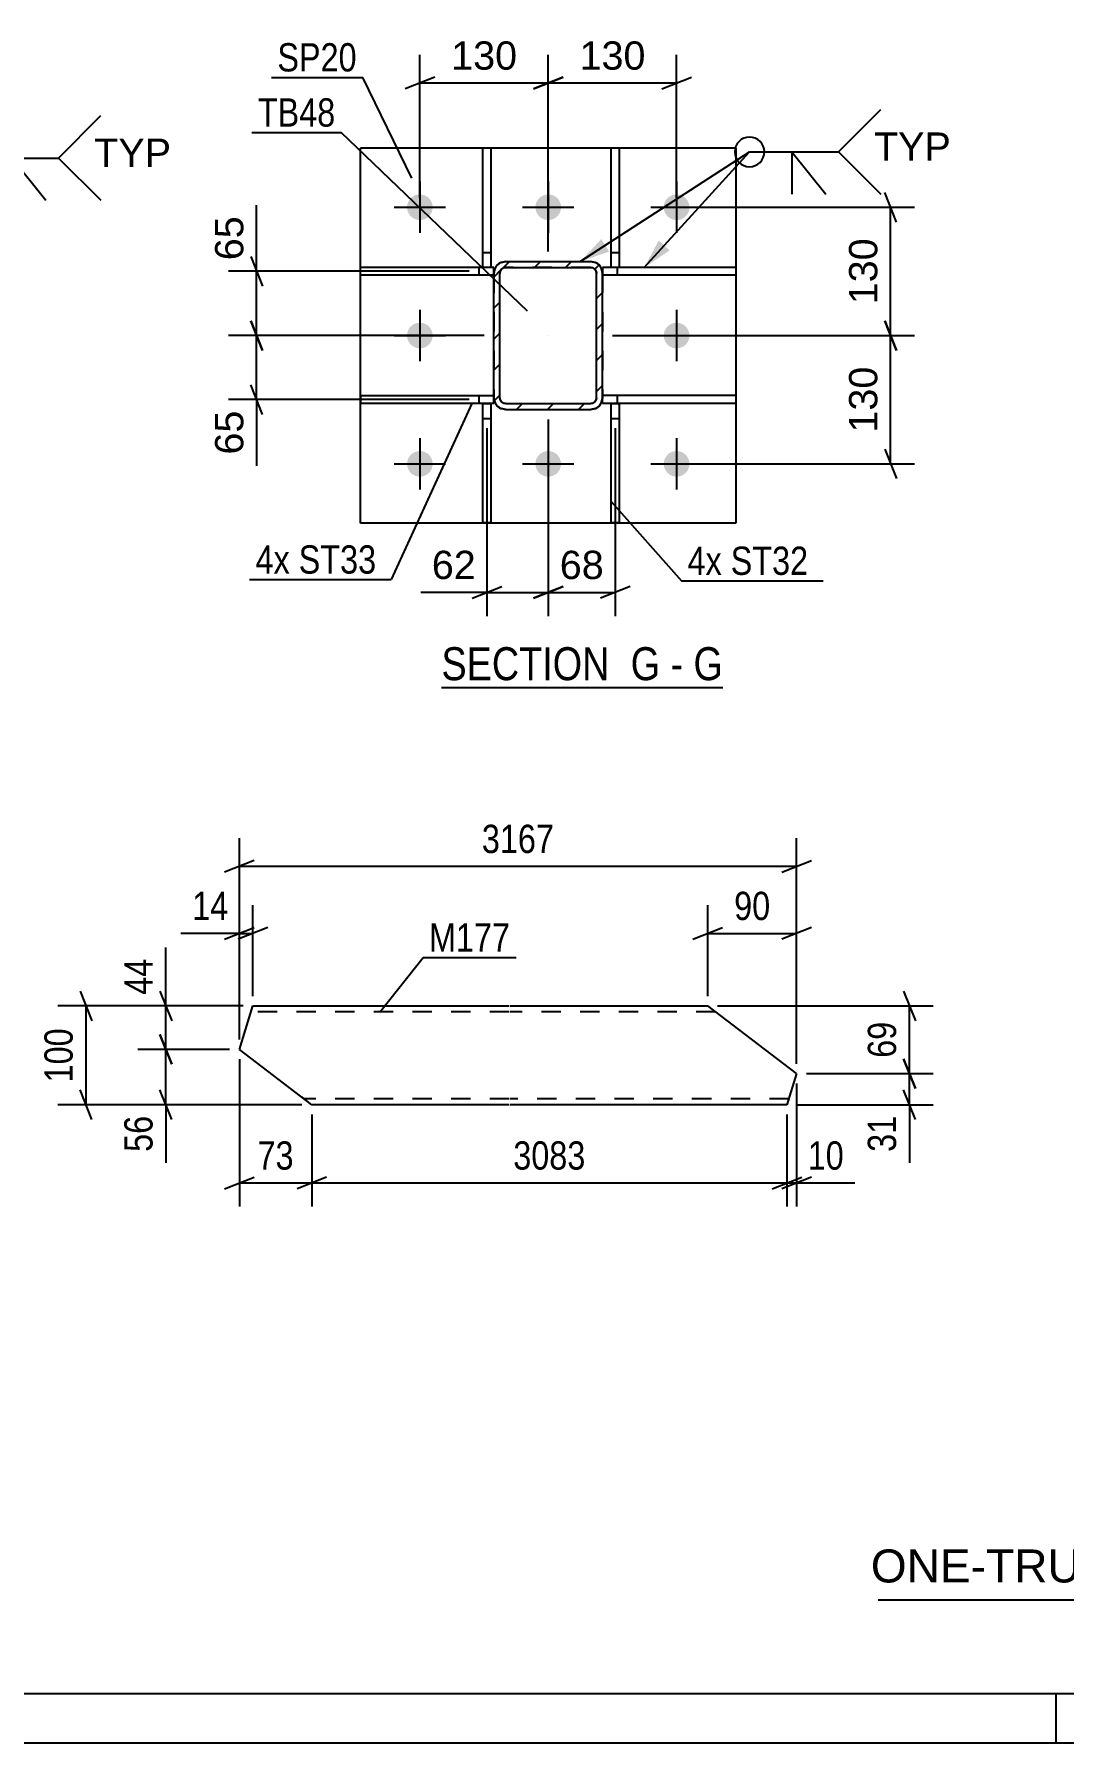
# Model space of a CAD drawing. Header units: millimetres. Extents: x 0 to 841, y 0 to 594.
# Drawn here: x 317.5 to 421.8, y 0 to 173.1 of the extents above; entities that cross this region are included whole.
import ezdxf

# ---------------------------------------------------------------- set-up
doc = ezdxf.new("R2010")
doc.units = ezdxf.units.MM
doc.linetypes.add('DXK_LINE_DOT2', pattern=[3.9198, 1.9599, -1.9599])
doc.linetypes.add('DXK_LINE_DOT3', pattern=[5.9187, 2.979, -0.9799, 0.9799, -0.9799])
doc.styles.add('Arial', font='ARIAL.TTF', dxfattribs={"height": 0.2})
doc.styles.add('Arial Narrow', font='ARIALN.TTF', dxfattribs={"height": 0.2})

# ---------------------------------------------------------------- blocks, each defined once
blk = doc.blocks.new('Unknown-317306913-50 - 5563')
at = {"color": 6, "linetype": 'Continuous'}
blk.add_line((358.76, 106.92), (387.26, 106.92), dxfattribs=at)
at = {"color": 0, "linetype": 'Continuous'}
for points in [[(376.87, 107.67), (376.87, 111.17), (358.76, 111.17), (358.76, 107.67)], [(380.91, 107.67), (380.91, 111.17), (377.92, 111.17), (377.92, 107.67)], [(383.23, 107.67), (383.23, 111.17), (381.96, 111.17), (381.96, 107.67)], [(387.26, 107.67), (387.26, 111.17), (384.28, 111.17), (384.28, 107.67)]]:
    blk.add_wipeout(points, dxfattribs=at)
at = {"color": 7, "linetype": 'Continuous', "style": 'Arial Narrow'}
for s, p in [('SECTION ', (358.76, 107.67)), ('G', (377.92, 107.67)), ('G', (384.28, 107.67)), ('-', (381.96, 107.67))]:
    blk.add_text(s, height=3.34, dxfattribs=at).set_placement(p)
blk = doc.blocks.new('Unknown-317306913-1117')
at = {"color": 5, "linetype": 'Continuous'}
for p, q in [((5, 5), (836, 5)), ((421, 0), (421, 5)), ((0, 0), (841, 0))]:
    blk.add_line(p, q, dxfattribs=at)
blk = doc.blocks.new('Part-317306913-5613 - 5563')
at = {"color": 2, "linetype": 'Continuous'}
for p, q in [((375.96, 149.49), (375.96, 161.6)), ((375.96, 161.6), (376.76, 161.6)), ((376.76, 161.6), (376.76, 149.49)), ((376.76, 149.49), (375.96, 149.49))]:
    blk.add_line(p, q, dxfattribs=at)
at = {"color": 7, "linetype": 'DXK_LINE_DOT2'}
blk.add_line((375.96, 150.99), (376.76, 150.99), dxfattribs=at)
blk = doc.blocks.new('Part-317306913-5633 - 5563')
at = {"color": 2, "linetype": 'Continuous'}
for p, q in [((350.57, 136.5), (364.07, 136.5)), ((350.57, 136.5), (350.57, 135.7)), ((364.07, 135.7), (350.57, 135.7)), ((364.07, 135.7), (364.07, 136.29))]:
    blk.add_line(p, q, dxfattribs=at)
at = {"color": 7, "linetype": 'DXK_LINE_DOT2'}
for p, q in [((362.57, 135.7), (362.57, 136.5)), ((364.07, 136.5), (364.07, 136.29))]:
    blk.add_line(p, q, dxfattribs=at)
blk = doc.blocks.new('Part-317306913-5608 - 5563')
at = {"color": 2, "linetype": 'Continuous'}
for p, q in [((362.96, 123.6), (362.96, 135.69)), ((362.96, 135.69), (363.76, 135.69)), ((363.76, 135.69), (363.76, 123.6)), ((363.76, 123.6), (362.96, 123.6))]:
    blk.add_line(p, q, dxfattribs=at)
at = {"color": 7, "linetype": 'DXK_LINE_DOT2'}
blk.add_line((362.96, 134.19), (363.76, 134.19), dxfattribs=at)
blk = doc.blocks.new('Part-317306913-5588 - 5563')
at = {"linetype": 'Continuous'}
h = blk.add_hatch(dxfattribs=at)
h.set_pattern_fill('', scale=0.7, style=0, pattern_type=0)
h.set_pattern_definition([(45, (374.721, 149.7432), (-1.57154, 1.57154), [])])
h.paths.add_polyline_path([(374.98, 149.35), (374.72, 149.74), (374.33, 150), (373.87, 150.09), (365.27, 150.09), (364.81, 150), (364.42, 149.74), (364.16, 149.35), (364.07, 148.89), (364.07, 136.29), (364.16, 135.84), (364.42, 135.45), (364.81, 135.19), (365.27, 135.09), (373.87, 135.09), (374.33, 135.19), (374.72, 135.45), (374.98, 135.84), (375.07, 136.29), (375.07, 148.89)])
h.paths.add_polyline_path([(374.47, 136.29), (374.43, 136.07), (374.3, 135.87), (374.1, 135.74), (373.87, 135.69), (365.27, 135.69), (365.04, 135.74), (364.85, 135.87), (364.72, 136.07), (364.67, 136.29), (364.67, 148.89), (364.72, 149.12), (364.85, 149.32), (365.04, 149.45), (365.27, 149.49), (373.87, 149.49), (374.1, 149.45), (374.3, 149.32), (374.43, 149.12), (374.47, 148.89)])
at = {"color": 7, "linetype": 'DXK_LINE_DOT2'}
for p, q in [((364.07, 148.89), (364.16, 149.35)), ((364.07, 148.89), (364.07, 136.29)), ((364.72, 149.12), (364.67, 148.89)), ((364.67, 136.29), (364.67, 148.89)), ((364.85, 149.32), (364.72, 149.12)), ((364.81, 150), (365.27, 150.09)), ((365.04, 149.45), (364.85, 149.32)), ((365.27, 149.49), (365.04, 149.45)), ((365.27, 150.09), (373.87, 150.09)), ((373.87, 149.49), (365.27, 149.49)), ((373.87, 150.09), (374.33, 150)), ((374.1, 149.45), (373.87, 149.49)), ((374.3, 149.32), (374.1, 149.45)), ((374.43, 149.12), (374.3, 149.32)), ((374.47, 148.89), (374.43, 149.12)), ((374.47, 136.29), (374.47, 148.89)), ((374.98, 149.35), (375.07, 148.89)), ((375.07, 148.89), (375.07, 136.29)), ((364.16, 135.84), (364.07, 136.29)), ((364.67, 136.29), (364.72, 136.07)), ((364.72, 136.07), (364.85, 135.87)), ((365.27, 135.09), (364.81, 135.19)), ((364.85, 135.87), (365.04, 135.74)), ((365.04, 135.74), (365.27, 135.69)), ((365.27, 135.69), (373.87, 135.69)), ((365.27, 135.09), (373.87, 135.09)), ((373.87, 135.69), (374.1, 135.74)), ((374.33, 135.19), (373.87, 135.09)), ((374.1, 135.74), (374.3, 135.87)), ((374.3, 135.87), (374.43, 136.07)), ((374.43, 136.07), (374.47, 136.29)), ((375.07, 136.29), (374.98, 135.84))]:
    blk.add_line(p, q, dxfattribs=at)
at = {"color": 2, "linetype": 'Continuous'}
for p, q in [((364.16, 149.35), (364.07, 148.89)), ((364.07, 136.29), (364.07, 148.89)), ((364.67, 148.89), (364.72, 149.12)), ((364.67, 136.29), (364.67, 148.89)), ((364.72, 149.12), (364.85, 149.32)), ((365.27, 150.09), (364.81, 150)), ((364.85, 149.32), (365.04, 149.45)), ((365.04, 149.45), (365.27, 149.49)), ((365.27, 150.09), (373.87, 150.09)), ((365.27, 149.49), (373.87, 149.49)), ((374.33, 150), (373.87, 150.09)), ((373.87, 149.49), (374.1, 149.45)), ((374.1, 149.45), (374.3, 149.32)), ((374.3, 149.32), (374.43, 149.12)), ((374.43, 149.12), (374.47, 148.89)), ((374.47, 136.29), (374.47, 148.89)), ((375.07, 148.89), (374.98, 149.35)), ((375.07, 136.29), (375.07, 148.89)), ((364.07, 136.29), (364.16, 135.84)), ((364.72, 136.07), (364.67, 136.29)), ((364.85, 135.87), (364.72, 136.07)), ((364.81, 135.19), (365.27, 135.09)), ((365.04, 135.74), (364.85, 135.87)), ((365.27, 135.69), (365.04, 135.74)), ((365.27, 135.69), (373.87, 135.69)), ((365.27, 135.09), (373.87, 135.09)), ((374.1, 135.74), (373.87, 135.69)), ((373.87, 135.09), (374.33, 135.19)), ((374.3, 135.87), (374.1, 135.74)), ((374.43, 136.07), (374.3, 135.87)), ((374.47, 136.29), (374.43, 136.07)), ((374.98, 135.84), (375.07, 136.29))]:
    blk.add_line(p, q, dxfattribs=at)
at = {"color": 7, "linetype": 'DXK_LINE_DOT3'}
blk.add_line((369.57, 142.59), (369.57, 142.59), dxfattribs=at)
at = {"color": 7, "linetype": 'DXK_LINE_DOT2'}
for centre, start, end in [((365.27, 148.89), 112.5, 157.5), ((373.87, 148.89), 22.5, 67.5), ((365.27, 136.29), 202.5, 247.5), ((373.87, 136.29), 292.5, 337.5)]:
    blk.add_arc(centre, 1.2, start, end, dxfattribs=at)
at = {"color": 2, "linetype": 'Continuous'}
for centre, start, end in [((365.27, 148.89), 112.5, 157.5), ((373.87, 148.89), 22.5, 67.5), ((365.27, 136.29), 202.5, 247.5), ((373.87, 136.29), 292.5, 337.5)]:
    blk.add_arc(centre, 1.2, start, end, dxfattribs=at)
blk = doc.blocks.new('Part-317306913-5638 - 5563')
at = {"color": 2, "linetype": 'Continuous'}
for p, q in [((350.57, 148.7), (350.57, 149.5)), ((362.96, 149.5), (350.57, 149.5)), ((364.07, 149.5), (363.76, 149.5)), ((364.07, 148.89), (364.07, 149.5)), ((364.07, 148.7), (350.57, 148.7))]:
    blk.add_line(p, q, dxfattribs=at)
at = {"color": 7, "linetype": 'DXK_LINE_DOT2'}
for p, q in [((362.57, 148.7), (362.57, 149.5)), ((363.76, 149.5), (362.96, 149.5)), ((364.07, 148.89), (364.07, 148.7))]:
    blk.add_line(p, q, dxfattribs=at)
blk = doc.blocks.new('Part-317306913-5603 - 5563')
at = {"color": 2, "linetype": 'Continuous'}
for p, q in [((375.96, 123.6), (375.96, 135.69)), ((375.96, 135.69), (376.76, 135.69)), ((376.76, 135.69), (376.76, 123.6)), ((376.76, 123.6), (375.96, 123.6))]:
    blk.add_line(p, q, dxfattribs=at)
at = {"color": 7, "linetype": 'DXK_LINE_DOT2'}
blk.add_line((375.96, 134.19), (376.76, 134.19), dxfattribs=at)
blk = doc.blocks.new('Part-317306913-5618 - 5563')
at = {"color": 2, "linetype": 'Continuous'}
for p, q in [((362.96, 149.49), (362.96, 161.6)), ((362.96, 161.6), (363.76, 161.6)), ((363.76, 161.6), (363.76, 149.49)), ((363.76, 149.49), (362.96, 149.49))]:
    blk.add_line(p, q, dxfattribs=at)
at = {"color": 7, "linetype": 'DXK_LINE_DOT2'}
blk.add_line((362.96, 150.99), (363.76, 150.99), dxfattribs=at)
blk = doc.blocks.new('Part-317306913-5643 - 5563')
at = {"color": 2, "linetype": 'Continuous'}
for p, q in [((388.57, 136.5), (375.07, 136.5)), ((375.07, 135.7), (375.07, 136.3)), ((388.57, 135.7), (375.07, 135.7)), ((388.57, 136.5), (388.57, 135.7))]:
    blk.add_line(p, q, dxfattribs=at)
at = {"color": 7, "linetype": 'DXK_LINE_DOT2'}
for p, q in [((375.07, 136.3), (375.07, 136.5)), ((376.57, 135.7), (376.57, 136.5))]:
    blk.add_line(p, q, dxfattribs=at)
blk = doc.blocks.new('Part-317306913-5648 - 5563')
at = {"color": 2, "linetype": 'Continuous'}
for p, q in [((375.07, 149.5), (375.07, 148.89)), ((375.96, 149.5), (375.07, 149.5)), ((388.57, 149.5), (376.76, 149.5)), ((388.57, 149.5), (388.57, 148.7)), ((388.57, 148.7), (375.07, 148.7))]:
    blk.add_line(p, q, dxfattribs=at)
at = {"color": 7, "linetype": 'DXK_LINE_DOT2'}
for p, q in [((375.07, 148.89), (375.07, 148.7)), ((376.76, 149.5), (375.96, 149.5)), ((376.57, 148.7), (376.57, 149.5))]:
    blk.add_line(p, q, dxfattribs=at)
blk = doc.blocks.new('Part-317306913-5662 - 5563')
at = {"color": 2, "linetype": 'Continuous'}
for p, q in [((388.57, 161.59), (350.57, 161.59)), ((350.57, 123.59), (350.57, 161.59)), ((388.57, 161.59), (388.57, 123.59)), ((388.57, 123.59), (350.57, 123.59))]:
    blk.add_line(p, q, dxfattribs=at)
blk = doc.blocks.new('Bolt-317306913-5749 - 5563')
at = {"linetype": 'Continuous'}
for points in [[(357.87, 155.59, -1), (355.27, 155.59, -1)], [(370.87, 155.59, -1), (368.27, 155.59, -1)], [(383.87, 155.59, -1), (381.27, 155.59, -1)], [(357.87, 142.59, -1), (355.27, 142.59, -1)], [(383.87, 142.59, -1), (381.27, 142.59, -1)], [(357.87, 129.59, -1), (355.27, 129.59, -1)], [(370.87, 129.59, -1), (368.27, 129.59, -1)], [(383.87, 129.59, -1), (381.27, 129.59, -1)]]:
    blk.add_hatch(color=1, dxfattribs=at).paths.add_polyline_path(points)
at = {"color": 1, "linetype": 'Continuous'}
for p, q in [((356.57, 158.19), (356.57, 152.99)), ((369.57, 158.19), (369.57, 152.99)), ((382.57, 158.19), (382.57, 152.99)), ((353.97, 155.59), (359.17, 155.59)), ((366.97, 155.59), (372.17, 155.59)), ((379.97, 155.59), (385.17, 155.59)), ((356.57, 145.19), (356.57, 139.99)), ((382.57, 145.19), (382.57, 139.99)), ((353.97, 142.59), (359.17, 142.59)), ((379.97, 142.59), (385.17, 142.59)), ((356.57, 132.19), (356.57, 126.99)), ((369.57, 132.19), (369.57, 126.99)), ((382.57, 132.19), (382.57, 126.99)), ((353.97, 129.59), (359.17, 129.59)), ((366.97, 129.59), (372.17, 129.59)), ((379.97, 129.59), (385.17, 129.59))]:
    blk.add_line(p, q, dxfattribs=at)
blk = doc.blocks.new('Part-317306913-22378 - 22377')
at = {"color": 2, "linetype": 'Continuous'}
for p, q in [((338.29, 70.26), (339.66, 74.66)), ((339.66, 74.66), (365.63, 74.66)), ((365.73, 74.66), (385.73, 74.66)), ((394.73, 67.81), (385.73, 74.66)), ((345.63, 64.66), (338.29, 70.26)), ((394.73, 67.81), (393.75, 64.66)), ((365.63, 64.66), (345.63, 64.66)), ((393.75, 64.66), (365.73, 64.66))]:
    blk.add_line(p, q, dxfattribs=at)
at = {"color": 7, "linetype": 'DXK_LINE_DOT2'}
for p, q in [((365.63, 74.06), (339.47, 74.06)), ((386.52, 74.06), (365.73, 74.06)), ((345.63, 64.66), (344.61, 65.44)), ((365.63, 65.26), (344.84, 65.26)), ((393.93, 65.26), (365.73, 65.26))]:
    blk.add_line(p, q, dxfattribs=at)
blk = doc.blocks.new('StraightDimension-317306913-5901 - 5563')
at = {"color": 7, "linetype": 'Continuous'}
for p, q in [((339.44, 144.09), (340.64, 141.09)), ((363.07, 142.59), (337.19, 142.59)), ((340.04, 136.1), (340.04, 142.59)), ((340.64, 134.6), (339.44, 137.6)), ((361.57, 136.1), (337.19, 136.1))]:
    blk.add_line(p, q, dxfattribs=at)
at = {"color": 0}
blk.add_wipeout([(339.29, 135.57), (335.09, 135.57), (335.09, 129.93), (339.29, 129.93)], dxfattribs=at)
at = {"color": 7, "linetype": 'Continuous'}
blk.add_line((340.04, 136.1), (340.04, 129.4), dxfattribs=at)
blk.add_line((340.04, 136.1), (340.04, 129.4), dxfattribs=at)
at = {"color": 3, "style": 'Arial'}
blk.add_text('65', height=2.865, rotation=90.0002, dxfattribs=at).set_placement((338.69, 130.53))
blk = doc.blocks.new('StraightDimension-317306913-5795 - 5563')
at = {"color": 7, "linetype": 'Continuous'}
for p, q in [((356.57, 156.59), (356.57, 171.03)), ((369.57, 151.09), (369.57, 171.03)), ((358.07, 168.78), (355.07, 167.58)), ((356.57, 168.18), (369.57, 168.18)), ((368.07, 167.58), (371.07, 168.78))]:
    blk.add_line(p, q, dxfattribs=at)
at = {"color": 0}
blk.add_wipeout([(367.01, 168.93), (367.01, 173.13), (359.14, 173.13), (359.14, 168.93)], dxfattribs=at)
at = {"color": 3, "style": 'Arial'}
blk.add_text('130', height=2.865, dxfattribs=at).set_placement((359.74, 169.53))
blk = doc.blocks.new('StraightDimension-317306913-5794 - 5563')
at = {"color": 7, "linetype": 'Continuous'}
for p, q in [((369.57, 151.09), (369.57, 171.03)), ((382.57, 156.59), (382.57, 171.03)), ((371.07, 168.78), (368.07, 167.58)), ((369.57, 168.18), (382.57, 168.18)), ((381.07, 167.58), (384.07, 168.78))]:
    blk.add_line(p, q, dxfattribs=at)
at = {"color": 0}
blk.add_wipeout([(380.01, 168.93), (380.01, 173.13), (372.14, 173.13), (372.14, 168.93)], dxfattribs=at)
at = {"color": 3, "style": 'Arial'}
blk.add_text('130', height=2.865, dxfattribs=at).set_placement((372.74, 169.53))
blk = doc.blocks.new('StraightDimension-317306913-5841 - 5563')
at = {"color": 7, "linetype": 'Continuous'}
for p, q in [((404.85, 154.09), (403.65, 157.09)), ((383.57, 155.59), (406.65, 155.59)), ((404.25, 142.59), (404.25, 155.59)), ((403.65, 144.09), (404.85, 141.09)), ((376.07, 142.59), (406.65, 142.59))]:
    blk.add_line(p, q, dxfattribs=at)
at = {"color": 0}
blk.add_wipeout([(403.5, 153.03), (399.3, 153.03), (399.3, 145.16), (403.5, 145.16)], dxfattribs=at)
at = {"color": 3, "style": 'Arial'}
blk.add_text('130', height=2.865, rotation=90.0002, dxfattribs=at).set_placement((402.9, 145.76))
blk = doc.blocks.new('StraightDimension-317306913-5842 - 5563')
at = {"color": 7, "linetype": 'Continuous'}
for p, q in [((404.85, 141.09), (403.65, 144.09)), ((376.07, 142.59), (406.65, 142.59)), ((404.25, 129.59), (404.25, 142.59)), ((403.65, 131.09), (404.85, 128.09)), ((383.57, 129.59), (406.65, 129.59))]:
    blk.add_line(p, q, dxfattribs=at)
at = {"color": 0}
blk.add_wipeout([(403.5, 140.03), (399.3, 140.03), (399.3, 132.16), (403.5, 132.16)], dxfattribs=at)
at = {"color": 3, "style": 'Arial'}
blk.add_text('130', height=2.865, rotation=90.0002, dxfattribs=at).set_placement((402.9, 132.76))
blk = doc.blocks.new('StraightDimension-317306913-5882 - 5563')
at = {"color": 7, "linetype": 'Continuous'}
for p, q in [((369.57, 134.09), (369.57, 114.17)), ((363.36, 133.19), (363.36, 114.17)), ((361.86, 115.97), (364.86, 117.17)), ((363.36, 116.57), (369.57, 116.57)), ((371.07, 117.17), (368.07, 115.97))]:
    blk.add_line(p, q, dxfattribs=at)
at = {"color": 0}
blk.add_wipeout([(362.83, 117.32), (362.83, 121.52), (357.18, 121.52), (357.18, 117.32)], dxfattribs=at)
at = {"color": 7, "linetype": 'Continuous'}
blk.add_line((363.36, 116.57), (356.66, 116.57), dxfattribs=at)
blk.add_line((363.36, 116.57), (356.66, 116.57), dxfattribs=at)
at = {"color": 3, "style": 'Arial'}
blk.add_text('62', height=2.865, dxfattribs=at).set_placement((357.78, 117.92))
blk = doc.blocks.new('StraightDimension-317306913-5888 - 5563')
at = {"color": 7, "linetype": 'Continuous'}
for p, q in [((369.57, 134.09), (369.57, 114.17)), ((376.36, 133.19), (376.36, 114.17)), ((368.07, 115.97), (371.07, 117.17)), ((369.57, 116.57), (376.36, 116.57)), ((377.86, 117.17), (374.86, 115.97))]:
    blk.add_line(p, q, dxfattribs=at)
at = {"color": 0}
blk.add_wipeout([(375.79, 117.32), (375.79, 121.52), (370.14, 121.52), (370.14, 117.32)], dxfattribs=at)
at = {"color": 3, "style": 'Arial'}
blk.add_text('68', height=2.865, dxfattribs=at).set_placement((370.74, 117.92))
blk = doc.blocks.new('StraightDimension-317306913-5894 - 5563')
at = {"color": 7, "linetype": 'Continuous'}
for p, q in [((361.57, 149.1), (337.19, 149.1)), ((339.44, 150.6), (340.64, 147.6)), ((340.04, 142.59), (340.04, 149.1)), ((340.64, 141.09), (339.44, 144.09)), ((363.07, 142.59), (337.19, 142.59))]:
    blk.add_line(p, q, dxfattribs=at)
at = {"color": 0}
blk.add_wipeout([(339.29, 155.27), (335.09, 155.27), (335.09, 149.62), (339.29, 149.62)], dxfattribs=at)
at = {"color": 7, "linetype": 'Continuous'}
blk.add_line((340.04, 149.1), (340.04, 155.79), dxfattribs=at)
blk.add_line((340.04, 149.1), (340.04, 155.79), dxfattribs=at)
at = {"color": 3, "style": 'Arial'}
blk.add_text('65', height=2.865, rotation=90.0002, dxfattribs=at).set_placement((338.69, 150.22))
blk = doc.blocks.new('StraightDimension-317306913-22647 - 22377')
at = {"color": 7, "linetype": 'Continuous'}
for p, q in [((330.25, 71.76), (331.45, 68.76)), ((337.29, 70.26), (328, 70.26)), ((330.85, 64.66), (330.85, 70.26)), ((331.45, 63.16), (330.25, 66.16)), ((344.63, 64.66), (328, 64.66))]:
    blk.add_line(p, q, dxfattribs=at)
at = {"color": 0}
blk.add_wipeout([(330.1, 64.14), (325.9, 64.14), (325.9, 59.28), (330.1, 59.28)], dxfattribs=at)
at = {"color": 7, "linetype": 'Continuous'}
blk.add_line((330.85, 64.66), (330.85, 58.76), dxfattribs=at)
blk.add_line((330.85, 64.66), (330.85, 58.76), dxfattribs=at)
at = {"color": 3, "style": 'Arial Narrow'}
blk.add_text('56', height=2.863, rotation=90.0002, dxfattribs=at).set_placement((329.5, 59.88))
blk = doc.blocks.new('StraightDimension-317306913-22639 - 22377')
at = {"color": 7, "linetype": 'Continuous'}
for p, q in [((405.55, 69.31), (406.75, 66.31)), ((395.73, 67.81), (408.55, 67.81)), ((406.15, 64.66), (406.15, 67.81)), ((406.75, 63.16), (405.55, 66.16)), ((394.75, 64.66), (408.55, 64.66))]:
    blk.add_line(p, q, dxfattribs=at)
at = {"color": 0}
blk.add_wipeout([(405.4, 64.14), (401.2, 64.14), (401.2, 59.28), (405.4, 59.28)], dxfattribs=at)
at = {"color": 7, "linetype": 'Continuous'}
blk.add_line((406.15, 64.66), (406.15, 58.76), dxfattribs=at)
blk.add_line((406.15, 64.66), (406.15, 58.76), dxfattribs=at)
at = {"color": 3, "style": 'Arial Narrow'}
blk.add_text('31', height=2.863, rotation=90.0002, dxfattribs=at).set_placement((404.8, 59.88))
blk = doc.blocks.new('StraightDimension-317306913-22646 - 22377')
at = {"color": 7, "linetype": 'Continuous'}
for p, q in [((338.66, 74.66), (328, 74.66)), ((330.25, 76.16), (331.45, 73.16)), ((330.85, 70.26), (330.85, 74.66)), ((331.45, 68.76), (330.25, 71.76)), ((337.29, 70.26), (328, 70.26))]:
    blk.add_line(p, q, dxfattribs=at)
at = {"color": 0}
blk.add_wipeout([(330.1, 80.04), (325.9, 80.04), (325.9, 75.19), (330.1, 75.19)], dxfattribs=at)
at = {"color": 7, "linetype": 'Continuous'}
blk.add_line((330.85, 74.66), (330.85, 80.57), dxfattribs=at)
blk.add_line((330.85, 74.66), (330.85, 80.57), dxfattribs=at)
at = {"color": 3, "style": 'Arial Narrow'}
blk.add_text('44', height=2.863, rotation=90.0002, dxfattribs=at).set_placement((329.5, 75.79))
blk = doc.blocks.new('StraightDimension-317306913-22638 - 22377')
at = {"color": 7, "linetype": 'Continuous'}
for p, q in [((386.73, 74.66), (408.55, 74.66)), ((405.55, 76.16), (406.75, 73.16)), ((406.15, 67.81), (406.15, 74.66)), ((406.75, 66.31), (405.55, 69.31)), ((395.73, 67.81), (408.55, 67.81))]:
    blk.add_line(p, q, dxfattribs=at)
at = {"color": 0}
blk.add_wipeout([(405.4, 73.66), (401.2, 73.66), (401.2, 68.81), (405.4, 68.81)], dxfattribs=at)
at = {"color": 3, "style": 'Arial Narrow'}
blk.add_text('69', height=2.863, rotation=90.0002, dxfattribs=at).set_placement((404.8, 69.41))
blk = doc.blocks.new('StraightDimension-317306913-22630 - 22377')
at = {"color": 7, "linetype": 'Continuous'}
for p, q in [((385.73, 75.66), (385.73, 84.87)), ((394.73, 68.81), (394.73, 84.87)), ((384.23, 81.42), (387.23, 82.62)), ((385.73, 82.02), (394.73, 82.02)), ((396.23, 82.62), (393.23, 81.42))]:
    blk.add_line(p, q, dxfattribs=at)
at = {"color": 0}
blk.add_wipeout([(392.66, 82.77), (392.66, 86.97), (387.8, 86.97), (387.8, 82.77)], dxfattribs=at)
at = {"color": 3, "style": 'Arial Narrow'}
blk.add_text('90', height=2.863, dxfattribs=at).set_placement((388.4, 83.37))
blk = doc.blocks.new('StraightDimension-317306913-22634 - 22377')
at = {"color": 7, "linetype": 'Continuous'}
for p, q in [((338.29, 71.26), (338.29, 84.87)), ((339.66, 75.66), (339.66, 84.87)), ((336.79, 81.42), (339.79, 82.62)), ((341.16, 82.62), (338.16, 81.42)), ((338.29, 82.02), (339.66, 82.02))]:
    blk.add_line(p, q, dxfattribs=at)
at = {"color": 0}
blk.add_wipeout([(337.76, 82.77), (337.76, 86.97), (332.91, 86.97), (332.91, 82.77)], dxfattribs=at)
at = {"color": 7, "linetype": 'Continuous'}
blk.add_line((338.29, 82.02), (332.38, 82.02), dxfattribs=at)
blk.add_line((338.29, 82.02), (332.38, 82.02), dxfattribs=at)
at = {"color": 3, "style": 'Arial Narrow'}
blk.add_text('14', height=2.863, dxfattribs=at).set_placement((333.51, 83.37))
blk = doc.blocks.new('StraightDimension-317306913-22654 - 22377')
at = {"color": 7, "linetype": 'Continuous'}
for p, q in [((338.29, 71.26), (338.29, 91.66)), ((394.73, 68.81), (394.73, 91.66)), ((339.79, 89.41), (336.79, 88.21)), ((338.29, 88.81), (394.73, 88.81)), ((393.23, 88.21), (396.23, 89.41))]:
    blk.add_line(p, q, dxfattribs=at)
at = {"color": 0}
blk.add_wipeout([(370.76, 89.56), (370.76, 93.76), (362.25, 93.76), (362.25, 89.56)], dxfattribs=at)
at = {"color": 3, "style": 'Arial Narrow'}
blk.add_text('3167', height=2.863, dxfattribs=at).set_placement((362.85, 90.16))
blk = doc.blocks.new('StraightDimension-317306913-24321 - 22377')
at = {"color": 7, "linetype": 'Continuous'}
for p, q in [((394.73, 66.81), (394.73, 54.33)), ((393.75, 63.66), (393.75, 54.33)), ((392.25, 56.13), (395.25, 57.33)), ((396.23, 57.33), (393.23, 56.13)), ((393.75, 56.73), (394.73, 56.73))]:
    blk.add_line(p, q, dxfattribs=at)
at = {"color": 0}
blk.add_wipeout([(400.11, 57.48), (400.11, 61.68), (395.25, 61.68), (395.25, 57.48)], dxfattribs=at)
at = {"color": 7, "linetype": 'Continuous'}
blk.add_line((394.73, 56.73), (400.63, 56.73), dxfattribs=at)
blk.add_line((394.73, 56.73), (400.63, 56.73), dxfattribs=at)
at = {"color": 3, "style": 'Arial Narrow'}
blk.add_text('10', height=2.863, dxfattribs=at).set_placement((395.85, 58.08))
blk = doc.blocks.new('StraightDimension-317306913-24322 - 22377')
at = {"color": 7, "linetype": 'Continuous'}
for p, q in [((345.63, 63.66), (345.63, 54.33)), ((393.75, 63.66), (393.75, 54.33)), ((347.13, 57.33), (344.13, 56.13)), ((392.25, 56.13), (395.25, 57.33)), ((345.63, 56.73), (393.75, 56.73))]:
    blk.add_line(p, q, dxfattribs=at)
at = {"color": 0}
blk.add_wipeout([(373.95, 57.48), (373.95, 61.68), (365.43, 61.68), (365.43, 57.48)], dxfattribs=at)
at = {"color": 3, "style": 'Arial Narrow'}
blk.add_text('3083', height=2.863, dxfattribs=at).set_placement((366.03, 58.08))
blk = doc.blocks.new('StraightDimension-317306913-24323 - 22377')
at = {"color": 7, "linetype": 'Continuous'}
for p, q in [((338.29, 69.26), (338.29, 54.33)), ((345.63, 63.66), (345.63, 54.33)), ((336.79, 56.13), (339.79, 57.33)), ((347.13, 57.33), (344.13, 56.13)), ((338.29, 56.73), (345.63, 56.73))]:
    blk.add_line(p, q, dxfattribs=at)
at = {"color": 0}
blk.add_wipeout([(344.39, 57.48), (344.39, 61.68), (339.53, 61.68), (339.53, 57.48)], dxfattribs=at)
at = {"color": 3, "style": 'Arial Narrow'}
blk.add_text('73', height=2.863, dxfattribs=at).set_placement((340.13, 58.08))
blk = doc.blocks.new('StraightDimension-317306913-24458 - 22377')
at = {"color": 7, "linetype": 'Continuous'}
for p, q in [((338.66, 74.66), (319.91, 74.66)), ((322.16, 76.16), (323.36, 73.16)), ((322.76, 64.66), (322.76, 74.66)), ((323.36, 63.16), (322.16, 66.16)), ((344.63, 64.66), (319.91, 64.66))]:
    blk.add_line(p, q, dxfattribs=at)
at = {"color": 0}
blk.add_wipeout([(322.01, 73), (317.81, 73), (317.81, 66.32), (322.01, 66.32)], dxfattribs=at)
at = {"color": 3, "style": 'Arial Narrow'}
blk.add_text('100', height=2.863, rotation=90.0002, dxfattribs=at).set_placement((321.41, 66.92))
blk = doc.blocks.new('WeldMark-317306913-5907 - 5563')
at = {"linetype": 'Continuous'}
for points in [[(375.75, 151.1), (372.82, 150.09), (374.93, 152.36)], [(381.87, 151.21), (379.3, 149.5), (380.76, 152.22)]]:
    blk.add_hatch(color=30, dxfattribs=at).paths.add_polyline_path(points)
at = {"color": 30, "linetype": 'Continuous'}
for p, q in [((372.82, 150.09), (389.96, 161.2)), ((379.3, 149.5), (389.96, 161.2)), ((389.96, 161.2), (398.96, 161.2))]:
    blk.add_line(p, q, dxfattribs=at)
at = {"color": 3, "linetype": 'Continuous'}
for q in [(397.67, 156.91), (394.25, 156.91)]:
    blk.add_line((394.25, 161.2), q, dxfattribs=at)
for start, end in [(90, 270), (270, 90)]:
    blk.add_arc((389.96, 161.2), 1.5, start, end, dxfattribs=at)
at = {"color": 0, "linetype": 'Continuous'}
blk.add_wipeout([(410.34, 160.3), (410.34, 163.3), (402.56, 163.3), (402.56, 160.3)], dxfattribs=at)
blk.add_wipeout([(410.34, 160.3), (410.34, 163.3), (402.56, 163.3), (402.56, 160.3)], dxfattribs=at)
at = {"color": 3, "linetype": 'Continuous'}
for q in [(403.25, 165.49), (403.25, 156.91)]:
    blk.add_line((398.96, 161.2), q, dxfattribs=at)
at = {"color": 3, "linetype": 'Continuous', "style": 'Arial'}
blk.add_text('TYP', height=2.865, dxfattribs=at).set_placement((402.56, 160.3))
blk = doc.blocks.new('Mark-317306913-5584 - 5563')
at = {"color": 0}
blk.add_wipeout([(348.01, 163.76), (348.01, 166.76), (340.16, 166.76), (340.16, 163.76)], dxfattribs=at)
blk.add_wipeout([(348.01, 163.76), (348.01, 166.76), (340.16, 166.76), (340.16, 163.76)], dxfattribs=at)
at = {"color": 30, "linetype": 'Continuous'}
for p in [(339.56, 163.16), (367.46, 145.07)]:
    blk.add_line(p, (348.61, 163.16), dxfattribs=at)
at = {"color": 3, "style": 'Arial Narrow'}
blk.add_text('TB48', height=2.863, dxfattribs=at).set_placement((340.16, 163.76))
blk = doc.blocks.new('Mark-317306913-5658 - 5563')
at = {"color": 0}
blk.add_wipeout([(350.18, 169.35), (350.18, 172.35), (342.14, 172.35), (342.14, 169.35)], dxfattribs=at)
blk.add_wipeout([(350.18, 169.35), (350.18, 172.35), (342.14, 172.35), (342.14, 169.35)], dxfattribs=at)
at = {"color": 30, "linetype": 'Continuous'}
for p in [(341.54, 168.75), (355.76, 158.54)]:
    blk.add_line(p, (350.78, 168.75), dxfattribs=at)
at = {"color": 3, "style": 'Arial Narrow'}
blk.add_text('SP20', height=2.863, dxfattribs=at).set_placement((342.14, 169.35))
blk = doc.blocks.new('MarkSet-317306913-5956 - 5563')
at = {"color": 30, "linetype": 'Continuous'}
blk.add_line((361.82, 135.7), (353.65, 117.87), dxfattribs=at)
at = {"color": 0}
for points in [[(343.4, 118.47), (343.4, 121.47), (339.93, 121.47), (339.93, 118.47)], [(352.15, 118.47), (352.15, 121.47), (344.3, 121.47), (344.3, 118.47)]]:
    blk.add_wipeout(points, dxfattribs=at)
for points in [[(343.4, 118.47), (343.4, 121.47), (339.93, 121.47), (339.93, 118.47)], [(352.15, 118.47), (352.15, 121.47), (344.3, 121.47), (344.3, 118.47)]]:
    blk.add_wipeout(points, dxfattribs=at)
at = {"color": 30, "linetype": 'Continuous'}
blk.add_line((339.33, 117.87), (353.65, 117.87), dxfattribs=at)
at = {"color": 3, "style": 'Arial Narrow'}
for s, p in [('4x', (339.93, 118.47)), ('ST33', (344.3, 118.47))]:
    blk.add_text(s, height=2.863, dxfattribs=at).set_placement(p)
blk = doc.blocks.new('MarkSet-317306913-5986 - 5563')
at = {"color": 0}
for points in [[(387.15, 118.34), (387.15, 121.34), (383.68, 121.34), (383.68, 118.34)], [(395.91, 118.34), (395.91, 121.34), (388.05, 121.34), (388.05, 118.34)]]:
    blk.add_wipeout(points, dxfattribs=at)
for points in [[(387.15, 118.34), (387.15, 121.34), (383.68, 121.34), (383.68, 118.34)], [(395.91, 118.34), (395.91, 121.34), (388.05, 121.34), (388.05, 118.34)]]:
    blk.add_wipeout(points, dxfattribs=at)
at = {"color": 30, "linetype": 'Continuous'}
for p, q in [((375.96, 125.77), (383.08, 117.74)), ((383.08, 117.74), (397.41, 117.74))]:
    blk.add_line(p, q, dxfattribs=at)
at = {"color": 3, "style": 'Arial Narrow'}
for s, p in [('4x', (383.68, 118.34)), ('ST32', (388.05, 118.34))]:
    blk.add_text(s, height=2.863, dxfattribs=at).set_placement(p)
blk = doc.blocks.new('Unknown-317306913-25375')
at = {"color": 7, "linetype": 'Continuous'}
blk.add_line((403, 14.5), (473, 14.5), dxfattribs=at)
at = {"color": 7, "style": 'Arial'}
blk.add_text('ONE-TRUSS MARKED AS TR437', height=3.3428, dxfattribs=at).set_placement((402.24, 16.25))
blk = doc.blocks.new('WeldMark-317306913-5556 - 5330')
at = {"linetype": 'Continuous'}
blk.add_hatch(color=30, dxfattribs=at).paths.add_polyline_path([(297.6, 150.41), (294.7, 149.32), (296.74, 151.65)])
at = {"color": 30, "linetype": 'Continuous'}
for p, q in [((294.7, 149.32), (310.99, 160.58)), ((310.99, 160.58), (319.99, 160.58))]:
    blk.add_line(p, q, dxfattribs=at)
at = {"color": 3, "linetype": 'Continuous'}
for q in [(318.7, 156.3), (315.27, 156.3)]:
    blk.add_line((315.27, 160.58), q, dxfattribs=at)
for start, end in [(90, 270), (270, 90)]:
    blk.add_arc((310.99, 160.58), 1.5, start, end, dxfattribs=at)
at = {"color": 0, "linetype": 'Continuous'}
blk.add_wipeout([(331.36, 159.68), (331.36, 162.68), (323.59, 162.68), (323.59, 159.68)], dxfattribs=at)
blk.add_wipeout([(331.36, 159.68), (331.36, 162.68), (323.59, 162.68), (323.59, 159.68)], dxfattribs=at)
at = {"color": 3, "linetype": 'Continuous'}
for q in [(324.27, 164.87), (324.27, 156.3)]:
    blk.add_line((319.99, 160.58), q, dxfattribs=at)
at = {"color": 3, "linetype": 'Continuous', "style": 'Arial'}
blk.add_text('TYP', height=2.865, dxfattribs=at).set_placement((323.59, 159.68))
blk = doc.blocks.new('Mark-317306913-22858 - 22377')
at = {"color": 0}
blk.add_wipeout([(365.72, 80.17), (365.72, 83.17), (357.49, 83.17), (357.49, 80.17)], dxfattribs=at)
blk.add_wipeout([(365.72, 80.17), (365.72, 83.17), (357.49, 83.17), (357.49, 80.17)], dxfattribs=at)
at = {"color": 30, "linetype": 'Continuous'}
for p, q in [((352.63, 74.17), (356.89, 79.57)), ((356.89, 79.57), (366.32, 79.57))]:
    blk.add_line(p, q, dxfattribs=at)
at = {"color": 3, "style": 'Arial Narrow'}
blk.add_text('M177', height=2.863, dxfattribs=at).set_placement((357.49, 80.17))

msp = doc.modelspace()

# ---------------------------------------------------------------- block references
for name in ['Part-317306913-5662 - 5563', 'Part-317306913-5618 - 5563', 'Part-317306913-5613 - 5563', 'Bolt-317306913-5749 - 5563', 'Part-317306913-5638 - 5563', 'Part-317306913-5588 - 5563', 'Part-317306913-5648 - 5563', 'Part-317306913-5633 - 5563', 'Part-317306913-5608 - 5563', 'Part-317306913-5643 - 5563', 'Part-317306913-5603 - 5563', 'Unknown-317306913-50 - 5563', 'Part-317306913-22378 - 22377', 'Unknown-317306913-25375']:
    msp.add_blockref(name, (0, 0))

# ---------------------------------------------------------------- next in the draw order: block references
msp.add_blockref('Unknown-317306913-1117', (0, 0))

# ---------------------------------------------------------------- next in the draw order: block references
for name in ['StraightDimension-317306913-5795 - 5563', 'WeldMark-317306913-5556 - 5330', 'StraightDimension-317306913-5901 - 5563', 'StraightDimension-317306913-22647 - 22377', 'StraightDimension-317306913-22639 - 22377']:
    msp.add_blockref(name, (0, 0))

# ---------------------------------------------------------------- next in the draw order: block references
for name in ['StraightDimension-317306913-5794 - 5563', 'StraightDimension-317306913-5894 - 5563', 'StraightDimension-317306913-5882 - 5563', 'StraightDimension-317306913-22646 - 22377', 'StraightDimension-317306913-22638 - 22377']:
    msp.add_blockref(name, (0, 0))

# ---------------------------------------------------------------- next in the draw order: block references
for name in ['Mark-317306913-5584 - 5563', 'StraightDimension-317306913-5841 - 5563', 'MarkSet-317306913-5956 - 5563', 'StraightDimension-317306913-22634 - 22377', 'StraightDimension-317306913-22630 - 22377', 'StraightDimension-317306913-24321 - 22377']:
    msp.add_blockref(name, (0, 0))

# ---------------------------------------------------------------- next in the draw order: block references
for name in ['Mark-317306913-5658 - 5563', 'WeldMark-317306913-5907 - 5563', 'StraightDimension-317306913-5842 - 5563', 'StraightDimension-317306913-22654 - 22377', 'StraightDimension-317306913-24322 - 22377']:
    msp.add_blockref(name, (0, 0))

# ---------------------------------------------------------------- next in the draw order: block references
for name in ['StraightDimension-317306913-5888 - 5563', 'Mark-317306913-22858 - 22377', 'StraightDimension-317306913-24323 - 22377']:
    msp.add_blockref(name, (0, 0))

# ---------------------------------------------------------------- next in the draw order: block references
for name in ['MarkSet-317306913-5986 - 5563', 'StraightDimension-317306913-24458 - 22377']:
    msp.add_blockref(name, (0, 0))

doc.saveas('drawing.dxf')
